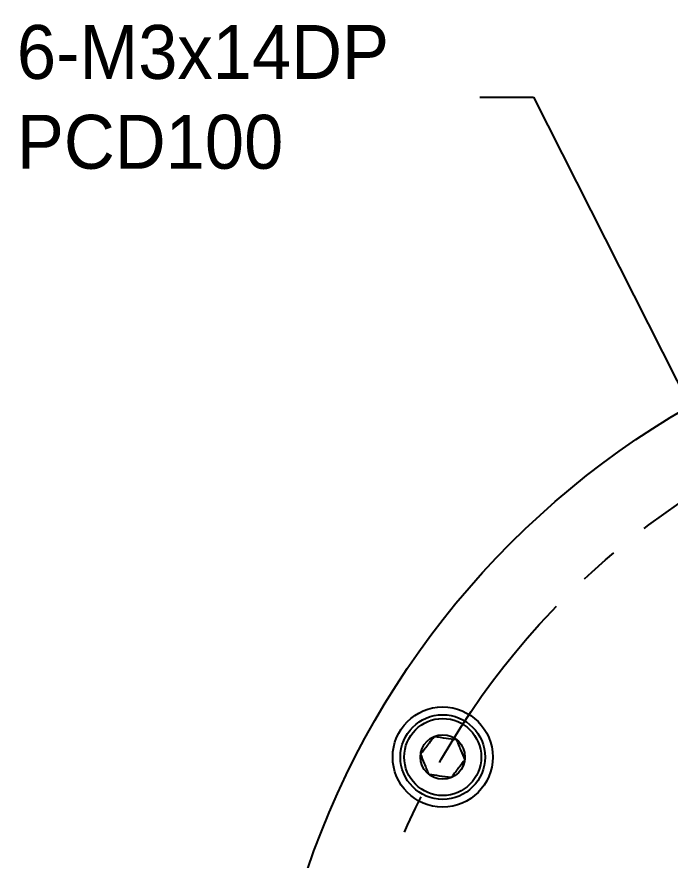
# Model space of a CAD drawing. Header units: millimetres. Extents: x 0 to 420, y 0 to 297.
# Drawn here: x 259 to 301.5, y 166.8 to 221.6 of the extents above; entities that cross this region are included whole.
import ezdxf

# ---------------------------------------------------------------- set-up
doc = ezdxf.new("R2010")
doc.units = ezdxf.units.MM
doc.header["$PDSIZE"] = -1
doc.linetypes.add('CENTERX2', pattern=[20.32, 12.7, -2.54, 2.54, -2.54])
doc.layers.add('중심선', color=1, linetype='CENTERX2')
doc.layers.add('치수선', color=3, linetype='Continuous')
doc.styles.add('누리로봇 문자스타일_20230829', font='GOTHIC.TTF')
doc.dimstyles.new('A3지시선 치수스타일', dxfattribs={"dimtxt": 3.5, "dimasz": 3.5, "dimexe": 0.5, "dimexo": 0.3, "dimgap": 0.396875, "dimtad": 0, "dimtih": 1, "dimtoh": 1, "dimdec": 1, "dimzin": 12, "dimdsep": 46, "dimtxsty": '누리로봇 문자스타일_20230829', "dimcen": 0.09, "dimclrd": 3, "dimclre": 3, "dimclrt": 3, "dimadec": 0, "dimazin": 3, "dimtm": 1e-09, "dimtfac": 1, "dimtdec": 1, "dimtofl": 0, "dimtmove": 0, "dimatfit": 3, "dimfxl": 1, "dimfrac": 2, "dimarcsym": 0})

# ---------------------------------------------------------------- blocks, each defined once
blk = doc.blocks.new('*D56')
at = {"layer": 'Defpoints', "color": 0}
for p in [(304.436, 192.917), (305.564, 190.686)]:
    blk.add_point(p, dxfattribs=at)
at = {"layer": '치수선', "color": 3, "lineweight": -2}
for p, q in [((289.1, 216.338), (292.6, 216.338)), ((292.6, 216.338), (302.858, 196.041)), ((304.91, 191.801), (305.09, 191.801)), ((305, 191.711), (305, 191.891))]:
    blk.add_line(p, q, dxfattribs=at)
at = {"layer": '치수선', "color": 3}
blk.add_solid([(303.378, 196.304), (302.337, 195.778), (304.436, 192.917)], dxfattribs=at)
at = {"layer": '치수선', "color": 3, "insert": (259.036, 216.338), "char_height": 3.5, "attachment_point": 4, "style": '누리로봇 문자스타일_20230829'}
blk.add_mtext('{\\fPMingLiU|b0|i0|c129|p0;6-M3x14DP\\PPCD100}', dxfattribs=at)

msp = doc.modelspace()

# ---------------------------------------------------------------- linework, layer by layer
at = {"color": 7, "linetype": 'Continuous', "lineweight": 25}
for centre, radius in [((330, 148.5), 55), ((286.699, 173.5), 3.25), ((286.699, 173.5), 2.75), ((286.699, 173.5), 2.5), ((286.699, 173.5), 1.443)]:
    msp.add_circle(centre, radius, dxfattribs=at)
for points, knots in [([(285.268, 173.693), (285.305, 173.741), (285.487, 173.977), (285.792, 174.37), (286.045, 174.698), (286.151, 174.835)], [0, 0, 0, 0, 0.1289219, 0.6337578, 1, 1, 1, 1]), ([(286.151, 174.835), (286.407, 174.801), (286.884, 174.736), (287.36, 174.672), (287.581, 174.642)], [0, 0, 0, 0, 0.534625, 1, 1, 1, 1]), ([(287.581, 174.642), (287.679, 174.403), (287.862, 173.957), (288.044, 173.513), (288.129, 173.307)], [0, 0, 0, 0, 0.534625, 1, 1, 1, 1]), ([(285.816, 172.358), (285.718, 172.597), (285.535, 173.043), (285.353, 173.487), (285.268, 173.693)], [0, 0, 0, 0, 0.534625, 1, 1, 1, 1]), ([(288.129, 173.307), (288.023, 173.169), (287.77, 172.842), (287.465, 172.448), (287.283, 172.212), (287.246, 172.165)], [0, 0, 0, 0, 0.366242, 0.87108, 1, 1, 1, 1]), ([(287.246, 172.165), (286.991, 172.199), (286.513, 172.264), (286.037, 172.328), (285.816, 172.358)], [0, 0, 0, 0, 0.534625, 1, 1, 1, 1])]:
    msp.add_open_spline(points, degree=3, knots=knots, dxfattribs=at)
at = {"layer": '중심선'}
msp.add_circle((330, 148.5), 50, dxfattribs=at)

# ---------------------------------------------------------------- dimensions: what is measured, and where the dimension line sits
at = {"layer": '치수선'}
dim = msp.add_diameter_dim_2p(p1=(305.564, 190.686), p2=(304.436, 192.917), text='{\\fPMingLiU|b0|i0|c129|p0;6-M3x14DP\\PPCD100}', dimstyle='A3지시선 치수스타일', dxfattribs=at)
dim.commit()
dim.dimension.update_dxf_attribs({"geometry": '*D56', "text_midpoint": (273.87, 216.338), "dimtype": 163})

doc.saveas('drawing.dxf')
